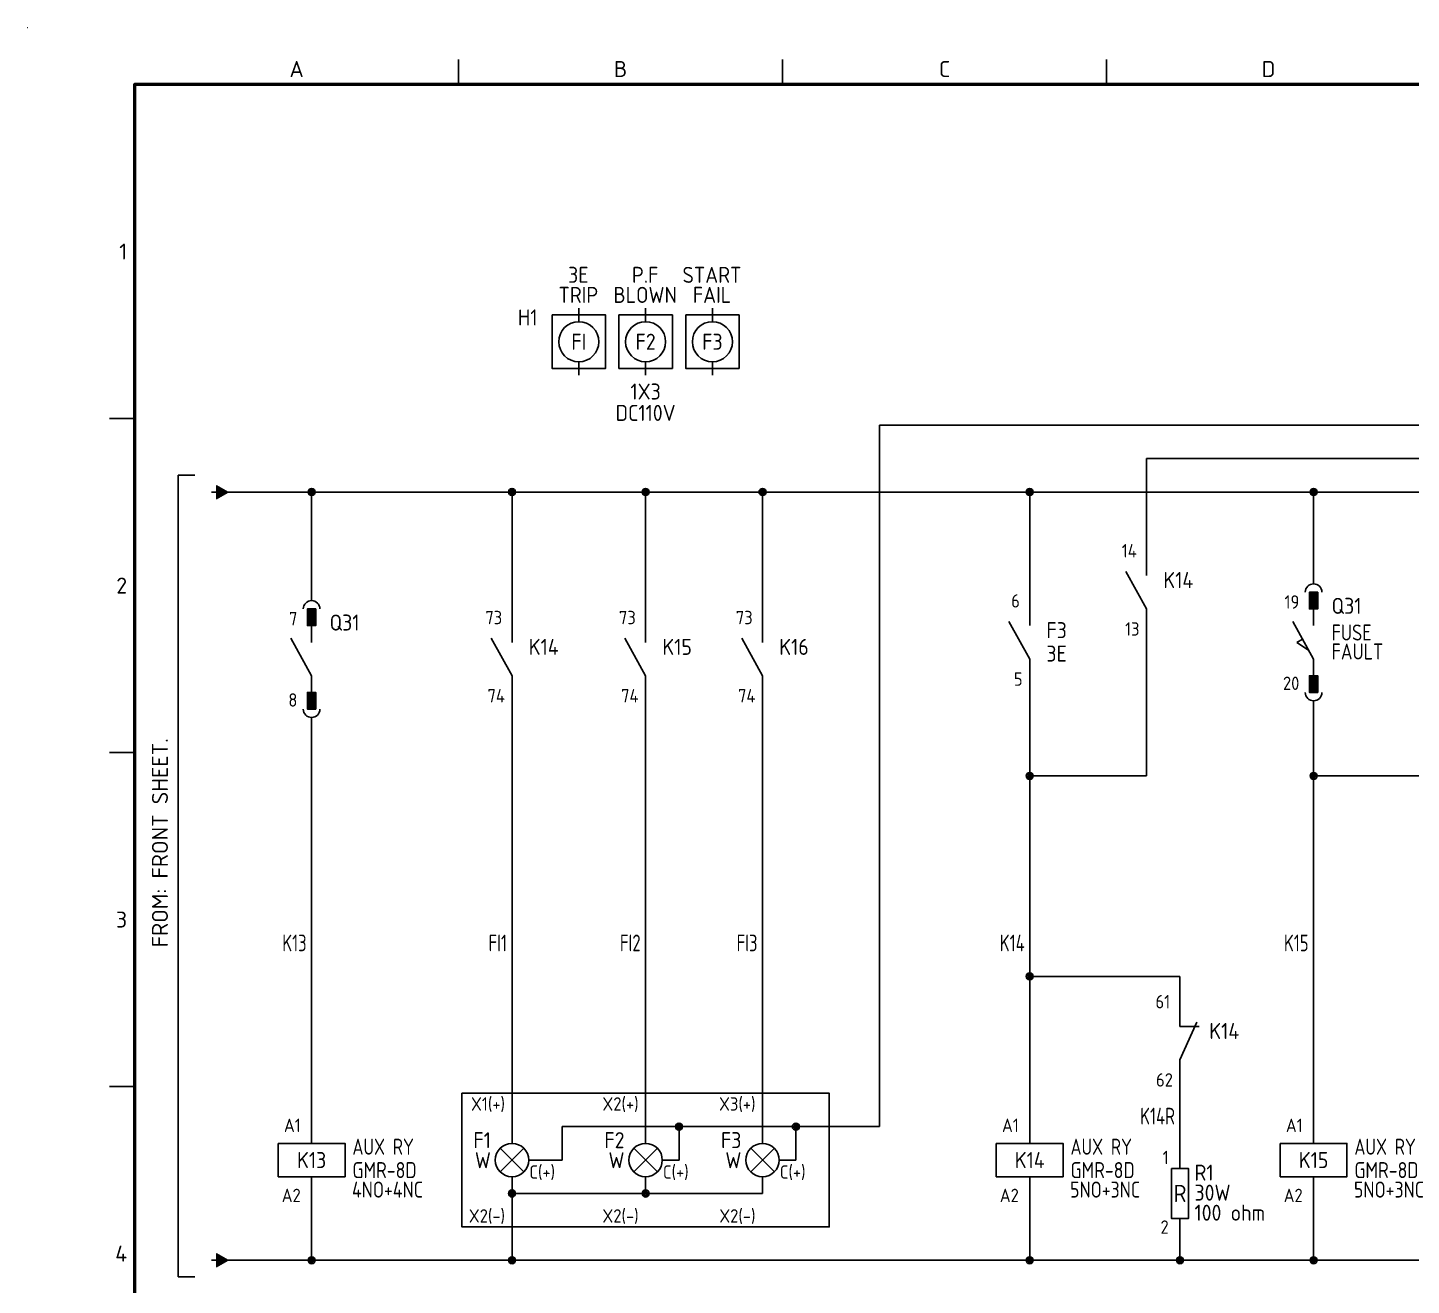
# Model space of a CAD drawing. Extents: x 0 to 556, y 1 to 306.
# Drawn here: x 0 to 207.1, y 103.8 to 292 of the extents above; entities that cross this region are included whole.
import ezdxf
from ezdxf.enums import TextEntityAlignment as Align

# ---------------------------------------------------------------- set-up
doc = ezdxf.new("R2010")
doc.units = 0
for name, color, linetype in [('MISC', 7, 'Continuous'), ('Sheet Line', 3, 'Continuous'), ('Sheet Text', 2, 'Continuous'), ('SYMS', 7, 'Continuous'), ('TAGS', 7, 'Continuous'), ('TERMS', 7, 'Continuous'), ('WIRE_YELLOW', 2, 'Continuous'), ('WIREFIXED', 7, 'Continuous')]:
    doc.layers.add(name, color=color, linetype=linetype)
doc.layers.add('Sheet Out Line', color=2, linetype='Continuous', lineweight=50)
doc.styles.add('WD', font='ISOCP2.shx')
doc.styles.add('WD_IEC', font='ISOCP2.shx', dxfattribs={"width": 1.1, "height": 2.4, "bigfont": 'whgtxt.shx'})

# ---------------------------------------------------------------- blocks, each defined once
blk = doc.blocks.new('HONF1N')
blk.add_hatch(color=256).paths.add_polyline_path([(0.768, 1), (0.768, -1), (2.5, 0)])
at = {"lineweight": 0, "flags": 128}
for points in [[(0.768, 1), (2.5, 0)], [(0.768, 1), (0.768, -1), (2.5, 0)]]:
    blk.add_lwpolyline(points, dxfattribs=at)
at = {"flags": 128}
blk.add_lwpolyline([(0.768, 0), (0, 0)], dxfattribs=at)
at = {"style": 'WD', "flags": 1}
for tag, p in [('X2TERM01', (0.768, 0)), ('X8TERM02', (2.5, 0))]:
    blk.add_attdef(tag, p, '', height=0.08, rotation=90, dxfattribs=at)
blk = doc.blocks.new('LSSA3')
blk.add_circle((0, 292), 0.01)
at = {"layer": 'Sheet Line'}
for p, q in [((64.5, 283.5), (64.5, 287.25)), ((113, 283.5), (113, 287.25)), ((161.5, 283.5), (161.5, 287.25)), ((16, 233.5), (12.25, 233.5)), ((16, 183.5), (12.25, 183.5)), ((16, 133.5), (12.25, 133.5))]:
    blk.add_line(p, q, dxfattribs=at)
at = {"layer": 'Sheet Out Line'}
blk.add_lwpolyline([(16, 6.5), (404, 6.5), (404, 283.5), (16, 283.5)], close=True, dxfattribs=at)
at = {"style": 'WD_IEC', "width": 1.1}
for tag, height, p in [('DESC4', 2.4, (57.5, 39.5)), ('CUSTOMERS31', 3.8, (219, 38)), ('TITLE1', 3.6, (333, 37.5)), ('CUSTOMERS21', 3.8, (219, 35.25)), ('DESC3', 2.4, (57.5, 33.5)), ('CUSTOMERS32', 3.8, (219, 32.5)), ('TITLE2', 3.6, (333, 32.5)), ('CUSTOMERS22', 3.8, (219, 29.75)), ('TITLE3', 3.6, (333, 27.5)), ('RN', 3.5, (398, 28.75)), ('DESC2', 2.4, (57.5, 27.5)), ('CUSTOMERS33', 3.8, (219, 27)), ('DESC1', 2.4, (57.5, 21.5)), ('FILE', 2.4, (314, 18.5)), ('WORKNO', 3.5, (365.5, 18.5)), ('DESC0', 2.4, (57.5, 15.5)), ('SHN', 2.4, (395, 12)), ('TSH', 2.4, (401, 9))]:
    blk.add_attdef(tag, text='', height=height, dxfattribs=at).set_placement(p, align=Align.MIDDLE_CENTER)
at = {"style": 'WD_IEC'}
for tag, p in [('DATE4', (96.5, 39.5)), ('DRWN4', (111.5, 39.5)), ('DSGN4', (126.5, 39.5)), ('CHKD4', (141.5, 39.5)), ('APPD4', (156.5, 39.5)), ('DATE3', (96.5, 33.5)), ('DRWN3', (111.5, 33.5)), ('DSGN3', (126.5, 33.5)), ('CHKD3', (141.5, 33.5)), ('APPD3', (156.5, 33.5)), ('DATE2', (96.5, 27.5)), ('DRWN2', (111.5, 27.5)), ('DSGN2', (126.5, 27.5)), ('CHKD2', (141.5, 27.5)), ('APPD2', (156.5, 27.5)), ('DATE1', (96.5, 21.5)), ('DRWN1', (111.5, 21.5)), ('DSGN1', (126.5, 21.5)), ('CHKD1', (141.5, 21.5)), ('APPD1', (156.5, 21.5)), ('DATE0', (96.5, 15.5)), ('DRWN0', (111.5, 15.5)), ('DSGN0', (126.5, 15.5)), ('CHKD0', (141.5, 15.5)), ('APPD0', (156.5, 15.5))]:
    blk.add_attdef(tag, text='', height=2.4, dxfattribs=at).set_placement(p, align=Align.MIDDLE_CENTER)
at = {"style": 'WD_IEC', "width": 1.1}
for tag, p in [('DWG1ST', (345, 10.5)), ('DWGNO', (373.49, 10.5))]:
    blk.add_attdef(tag, text='', height=3.5, dxfattribs=at).set_placement(p, align=Align.MIDDLE_LEFT)
at = {"style": 'WD_IEC', "width": 1.1, "flags": 9}
blk.add_attdef('WD_TB', (0, 0), '', height=2.4, dxfattribs=at)
at = {"layer": 'Sheet Text', "style": 'WD_IEC', "width": 1.1}
for s, p in [('A', (40.25, 284.62)), ('B', (88.75, 284.62)), ('C', (137.25, 284.62)), ('D', (185.75, 284.62))]:
    blk.add_text(s, height=2.4, dxfattribs=at).set_placement(p, align=Align.CENTER)
for s, p in [('1', (14.88, 258.5)), ('2', (14.88, 208.5)), ('3', (14.88, 158.5)), ('4', (14.88, 108.5))]:
    blk.add_text(s, height=2.4, dxfattribs=at).set_placement(p, align=Align.MIDDLE_RIGHT)
blk = doc.blocks.new('WDDOT')
for radius in [0.529, 0.33, 0.164]:
    blk.add_circle((0, 0), radius)
blk = doc.blocks.new('VB421_AUXCONTACT1')
for p, q in [((0, 7.5), (0, 2.5)), ((0, -2.5), (-3.12, 3.12)), ((0, -2.5), (0, -7.5))]:
    blk.add_line(p, q)
at = {"linetype": 'Continuous', "style": 'WD_IEC'}
for tag, p in [('TERM01', (-1.47, 5.21)), ('TERM02', (-1.06, -6.5))]:
    blk.add_attdef(tag, text='', height=2, dxfattribs=at).set_placement(p, align=Align.RIGHT)
at = {"style": 'WD_IEC', "flags": 1}
for tag, p, height in [('X2TERM01', (0, 7.5), 0.34), ('X4LINK', (-2.75, 0), 0.32), ('X1LINK', (0, 0), 0.34), ('X8TERM02', (0, -7.5), 0.34)]:
    blk.add_attdef(tag, p, '', height=height, dxfattribs=at)
at = {"style": 'WD_IEC'}
for tag, p in [('TAG2', (2.5, 0.62)), ('TEXT1', (2.5, -2.89)), ('TEXT2', (2.5, -6.09))]:
    blk.add_attdef(tag, p, '', height=2.4, dxfattribs=at)
for tag, p in [('INST', (-2.43, -9.12)), ('LOC', (-2.58, -10.73))]:
    blk.add_attdef(tag, text='', height=1, dxfattribs=at).set_placement(p, align=Align.RIGHT)
at = {"style": 'WD_IEC', "flags": 1}
for tag, p in [('XREF', (-2.58, -12.19)), ('CONTACT', (-2.6, -15.24)), ('FAMILY', (-2.53, -13.64))]:
    blk.add_attdef(tag, text='', height=1, dxfattribs=at).set_placement(p, align=Align.RIGHT)
blk = doc.blocks.new('WD_WNV')
at = {"linetype": 'Continuous', "style": 'WD_IEC', "width": 0.8}
blk.add_attdef('WIRENO', text='', height=2.5, rotation=90, dxfattribs=at).set_placement((-0.75, 0), align=Align.CENTER)
at = {"style": 'WD_IEC', "flags": 1}
for tag, p in [('W08USER', (-1, 0.375)), ('W04USER', (-1, 0.875)), ('W05USER', (-1, 0.75)), ('W09USER', (-1, 0.25)), ('W03USER', (-1, 1)), ('W06USER', (-1, 0.625)), ('W07USER', (-1, 0.5)), ('W02USER', (-1, 1.125)), ('W01USER', (-1, 1.25)), ('W10USER', (-1, 0.125))]:
    blk.add_attdef(tag, text='', height=0.08, dxfattribs=at).set_placement(p, align=Align.CENTER)
blk = doc.blocks.new('VLA2_FI2_DC')
for p, q in [((0, 10), (0, 2.5)), ((-1.77, -1.77), (1.77, 1.77)), ((1.77, -1.77), (-1.77, 1.77)), ((0, -2.5), (0, -10))]:
    blk.add_line(p, q)
blk.add_circle((0, 0), 2.5)
at = {"layer": 'SYMS'}
blk.add_line((2.5, 0), (7.5, 0), dxfattribs=at)
for tag, height, style, p in [('TERM01', 2, 'WD_IEC', (-1.05, 7.4)), ('TEXT1', 2.4, 'WD', (-3.16, 1.78)), ('COLOR', 2.4, 'WD', (-3.16, -1.22)), ('TERM02', 2, 'WD_IEC', (-1.05, -9.36))]:
    blk.add_attdef(tag, text='', height=height, dxfattribs=dict(style=style)).set_placement(p, align=Align.RIGHT)
at = {"flags": 1}
for tag, p, height, style in [('X2TERM01', (0, 10), 0.32, 'WD_IEC'), ('X1TERM03', (7.5, 0), 0.08, 'WD'), ('PINLIST_TYPE', (0.94, -6.46), 1, 'WD'), ('X8TERM02', (0, -10), 0.32, 'WD_IEC')]:
    blk.add_attdef(tag, p, '', height=height, dxfattribs=dict(at, style=style))
at = {"style": 'WD', "flags": 1}
for tag, height, p in [('TAG2', 2.4, (-3.16, 4.78)), ('INST', 1, (-2.84, -2.49)), ('LOC', 1, (-3, -3.86)), ('FAMILY', 1, (-2.91, -6.61)), ('XREF', 1, (-2.96, -5.21))]:
    blk.add_attdef(tag, text='', height=height, dxfattribs=at).set_placement(p, align=Align.RIGHT)
at = {"linetype": 'Continuous', "style": 'WD'}
blk.add_attdef('TERM03', (2.59, -2.79), '', height=2, dxfattribs=at)
blk = doc.blocks.new('VLA1_FI1')
for p, q in [((0, 3), (0, 5)), ((0, -3), (0, -5))]:
    blk.add_line(p, q)
blk.add_lwpolyline([(-4, 4), (4, 4), (4, -4), (-4, -4)], close=True)
blk.add_circle((0, 0), 3)
at = {"style": 'WD'}
for tag, p in [('TEXT1', (-0.07, 8.09)), ('TEXT2', (-0.07, 5.09))]:
    blk.add_attdef(tag, text='', height=2.4, dxfattribs=at).set_placement(p, align=Align.BOTTOM_CENTER)
blk.add_attdef('TAG1', text='', height=2.4, dxfattribs=at).set_placement((-6.18, 2.44), align=Align.RIGHT)
at = {"style": 'WD', "flags": 1}
for tag, p in [('INST', (-6.6, 0.77)), ('LOC', (-6.71, -0.61)), ('CAT', (-6.64, -1.92)), ('FAMILY', (-6.61, -3.1)), ('MFG', (-6.7, -4.35)), ('ASSYCODE', (-6.66, -5.59))]:
    blk.add_attdef(tag, text='', height=1, dxfattribs=at).set_placement(p, align=Align.RIGHT)
at = {"style": 'WD_IEC'}
blk.add_attdef('RATING12', text='', height=2.4, dxfattribs=at).set_placement((0, 0), align=Align.MIDDLE_CENTER)
at = {"style": 'WD'}
for tag, p in [('RATING1', (0, -6.26)), ('RATING2', (0, -9.46))]:
    blk.add_attdef(tag, text='', height=2.4, dxfattribs=at).set_placement(p, align=Align.TOP_CENTER)
blk = doc.blocks.new('VJ11_AUXRY_Q1')
for p, q in [((0, 2.5), (0, 7.5)), ((0, -2.5), (0, -7.5))]:
    blk.add_line(p, q)
blk.add_lwpolyline([(-5, 2.5), (-5, -2.5), (5, -2.5), (5, 2.5)], close=True)
at = {"style": 'WD_IEC', "flags": 1}
for tag, p, height in [('X2TERM01', (0, 7.5), 0.32), ('X4LINK', (-5, 0), 0.32), ('X1LINK', (5, 0), 0.32), ('INST', (2.17, -4.46), 1), ('LOC', (2.14, -5.76), 1), ('FAMILY', (2.27, -7.15), 1), ('X8TERM02', (0, -7.5), 0.32), ('MFG', (2.34, -8.68), 1), ('ASSYCODE', (2.25, -11.11), 1), ('CAT', (2.31, -9.98), 1), ('WDTAGALT', (2.25, -12.35), 1), ('PEER_PINLIST', (2.25, -13.65), 1)]:
    blk.add_attdef(tag, p, '', height=height, dxfattribs=at)
at = {"style": 'WD_IEC'}
for tag, p in [('TERM01', (-1.63, 4.2)), ('TERM02', (-1.63, -6.29))]:
    blk.add_attdef(tag, text='', height=2, dxfattribs=at).set_placement(p, align=Align.RIGHT)
for tag, p, width in [('RATING12', (6.11, 0.8), 0.85), ('RATING11', (6.11, -2.7), 0.9), ('RATING1', (6.04, -5.62), 0.9)]:
    blk.add_attdef(tag, p, '', height=2.4, dxfattribs=dict(at, width=width))
blk.add_attdef('TAG1', text='', height=2.4, dxfattribs=at).set_placement((0, 0), align=Align.MIDDLE_CENTER)
at = {"lineweight": 9, "style": 'WD_IEC'}
for tag, p in [('NO', (-5.5, -16.5)), ('NC', (-5.5, -20))]:
    blk.add_attdef(tag, text='', height=2.5, dxfattribs=at).set_placement(p, align=Align.TOP_RIGHT)
for tag, p in [('XREFNO', (-4, -16.5)), ('XREFNC', (-4, -20))]:
    blk.add_attdef(tag, text='', height=2.5, dxfattribs=at).set_placement(p, align=Align.TOP_LEFT)
blk = doc.blocks.new('VA121_AUXCONTACT')
for p, q in [((0, 11.25), (0, 8.75)), ((0, 6.25), (0, 2.5)), ((0, -2.5), (-3.12, 3.12)), ((0, -2.5), (0, -5)), ((0, -11.25), (0, -8.75))]:
    blk.add_line(p, q)
for points in [[(0.62, 7.5), (-0.62, 7.5), (-0.62, 5), (0.62, 5)], [(0.62, -7.5), (-0.62, -7.5), (-0.62, -5), (0.62, -5)]]:
    blk.add_lwpolyline(points, close=True)
for centre, start, end in [((0, 7.5), 0, 180), ((0, -7.5), 180, 0)]:
    blk.add_arc(centre, 1.25, start, end)
for points in [[(0.62, 5), (0.62, 7.5), (-0.62, 5), (-0.62, 7.5)], [(0.62, -5), (0.62, -7.5), (-0.62, -5), (-0.62, -7.5)]]:
    blk.add_solid(points)
at = {"flags": 1}
for tag, p, height, style in [('X2TERM01', (0, 11.25), 0.08, 'WD'), ('X4LINK', (-2.42, 0), 0.32, 'WD_IEC'), ('X1LINK', (0, 0), 0.32, 'WD_IEC'), ('X8TERM02', (0, -11.25), 0.08, 'WD')]:
    blk.add_attdef(tag, p, '', height=height, dxfattribs=dict(at, style=style))
at = {"style": 'WD_IEC'}
for tag, p in [('TERM01', (-2.13, 5.04)), ('TERM02', (-2.13, -7.13))]:
    blk.add_attdef(tag, text='', height=2, dxfattribs=at).set_placement(p, align=Align.RIGHT)
for tag, p in [('TAG2', (2.69, 5.46)), ('TEXT1', (2.69, 1.42)), ('TEXT2', (2.69, -1.5))]:
    blk.add_attdef(tag, text='', height=2.4, dxfattribs=at).set_placement(p, align=Align.MIDDLE_LEFT)
at = {"style": 'WD_IEC', "flags": 1}
blk.add_attdef('XREF', text='', height=1.8, dxfattribs=at).set_placement((2.69, -3.96), align=Align.MIDDLE_LEFT)
for tag, p in [('INST', (-2.37, -9.97)), ('LOC', (-2.4, -11.27)), ('FAMILY', (-2.27, -12.66)), ('CONTACT', (-2.27, -14))]:
    blk.add_attdef(tag, text='', height=1, dxfattribs=at).set_placement(p, align=Align.RIGHT)
blk = doc.blocks.new('VA221_PFCHECKER2')
for p, q in [((0, 11.25), (0, 8.75)), ((0, 6.25), (0, 2.5)), ((0, -2.5), (-3.12, 3.12)), ((-2.5, 0), (-1.65, 0.47)), ((-0.74, -1.18), (-2.5, 0)), ((0, -2.5), (0, -5)), ((0, -11.25), (0, -8.75))]:
    blk.add_line(p, q)
for points in [[(0.62, 7.5), (-0.62, 7.5), (-0.62, 5), (0.62, 5)], [(0.62, -7.5), (-0.62, -7.5), (-0.62, -5), (0.62, -5)]]:
    blk.add_lwpolyline(points, close=True)
for centre, start, end in [((0, 7.5), 0, 180), ((0, -7.5), 180, 0)]:
    blk.add_arc(centre, 1.25, start, end)
for points in [[(0.62, 5), (0.62, 7.5), (-0.62, 5), (-0.62, 7.5)], [(0.62, -5), (0.62, -7.5), (-0.62, -5), (-0.62, -7.5)]]:
    blk.add_solid(points)
at = {"flags": 1}
for tag, p, height, style in [('X2TERM01', (0, 11.25), 0.08, 'WD'), ('X1LINK', (0, 0), 0.32, 'WD_IEC'), ('X8TERM02', (0, -11.25), 0.08, 'WD')]:
    blk.add_attdef(tag, p, '', height=height, dxfattribs=dict(at, style=style))
at = {"style": 'WD_IEC'}
for tag, p in [('TERM01', (-2.13, 5.04)), ('TERM02', (-2.13, -7.13))]:
    blk.add_attdef(tag, text='', height=2, dxfattribs=at).set_placement(p, align=Align.RIGHT)
blk.add_attdef('TAG2', text='', height=2.4, dxfattribs=at).set_placement((2.69, 5.46), align=Align.MIDDLE_LEFT)
at = {"style": 'WD_IEC', "width": 0.9}
for tag, p in [('TEXT1', (2.69, 1.47)), ('TEXT2', (2.69, -1.37))]:
    blk.add_attdef(tag, text='', height=2.4, dxfattribs=at).set_placement(p, align=Align.MIDDLE_LEFT)
at = {"style": 'WD_IEC', "flags": 1}
blk.add_attdef('XREF', text='', height=1.8, dxfattribs=at).set_placement((2.69, -3.73), align=Align.MIDDLE_LEFT)
for tag, p in [('INST', (-2.37, -9.97)), ('LOC', (-2.4, -11.27)), ('FAMILY', (-2.27, -12.66)), ('PINLIST_TYPE', (-2.27, -13.9))]:
    blk.add_attdef(tag, text='', height=1, dxfattribs=at).set_placement(p, align=Align.RIGHT)
blk = doc.blocks.new('VLA2_FI1')
for p, q in [((0, 3), (0, 5)), ((0, -3), (0, -5))]:
    blk.add_line(p, q)
blk.add_lwpolyline([(-4, 4), (4, 4), (4, -4), (-4, -4)], close=True)
blk.add_circle((0, 0), 3)
at = {"style": 'WD'}
for tag, p in [('TEXT1', (-0.07, 8.09)), ('TEXT2', (-0.07, 5.09))]:
    blk.add_attdef(tag, text='', height=2.4, dxfattribs=at).set_placement(p, align=Align.BOTTOM_CENTER)
at = {"style": 'WD', "flags": 1}
for tag, height, p in [('TAG2', 2.4, (-6.18, 2.44)), ('INST', 1, (-6.6, 0.77)), ('LOC', 1, (-6.71, -0.61)), ('FAMILY', 1, (-6.61, -1.96))]:
    blk.add_attdef(tag, text='', height=height, dxfattribs=at).set_placement(p, align=Align.RIGHT)
at = {"style": 'WD_IEC'}
blk.add_attdef('FI', text='', height=2.4, dxfattribs=at).set_placement((0, 0), align=Align.MIDDLE_CENTER)
blk = doc.blocks.new('VLA2_FI3_DC')
for p, q in [((0, 10), (0, 2.5)), ((-1.77, -1.77), (1.77, 1.77)), ((1.77, -1.77), (-1.77, 1.77)), ((0, -2.5), (0, -5))]:
    blk.add_line(p, q)
blk.add_circle((0, 0), 2.5)
at = {"layer": 'SYMS'}
for p, q in [((5, 0), (5, 5)), ((2.5, 0), (5, 0))]:
    blk.add_line(p, q, dxfattribs=at)
for tag, height, style, p in [('TERM01', 2, 'WD_IEC', (-1.05, 7.4)), ('TEXT1', 2.4, 'WD', (-3.16, 1.78)), ('COLOR', 2.4, 'WD', (-3.16, -1.22)), ('TERM02', 2, 'WD_IEC', (-1.05, -9.36))]:
    blk.add_attdef(tag, text='', height=height, dxfattribs=dict(style=style)).set_placement(p, align=Align.RIGHT)
at = {"flags": 1}
for tag, p, height, style in [('X2TERM01', (0, 10), 0.32, 'WD_IEC'), ('PINLIST_TYPE', (0.94, -6.46), 1, 'WD')]:
    blk.add_attdef(tag, p, '', height=height, dxfattribs=dict(at, style=style))
at = {"style": 'WD', "flags": 1}
for tag, height, p in [('TAG2', 2.4, (-3.16, 4.78)), ('INST', 1, (-2.84, -2.49)), ('LOC', 1, (-3, -3.86)), ('FAMILY', 1, (-2.91, -6.61)), ('XREF', 1, (-2.96, -5.21))]:
    blk.add_attdef(tag, text='', height=height, dxfattribs=at).set_placement(p, align=Align.RIGHT)
at = {"linetype": 'Continuous', "style": 'WD'}
blk.add_attdef('TERM03', (2.59, -2.79), '', height=2, dxfattribs=at)
blk = doc.blocks.new('VB422_AUXCONTACT1')
for p, q in [((0, 7.5), (0, 2.5)), ((0, -2.5), (2.5, 3.12)), ((0, 2.5), (2.87, 2.5)), ((0, -2.5), (0, -7.5))]:
    blk.add_line(p, q)
at = {"linetype": 'Continuous', "style": 'WD_IEC'}
for tag, p in [('TERM01', (-1.47, 5.21)), ('TERM02', (-1.06, -6.5))]:
    blk.add_attdef(tag, text='', height=2, dxfattribs=at).set_placement(p, align=Align.RIGHT)
at = {"style": 'WD_IEC', "flags": 1}
for tag, p, height in [('X2TERM01', (0, 7.5), 0.34), ('X4LINK', (-0.55, 0), 0.32), ('X1LINK', (1.92, 0), 0.32), ('X8TERM02', (0, -7.5), 0.34)]:
    blk.add_attdef(tag, p, '', height=height, dxfattribs=at)
at = {"style": 'WD_IEC'}
for tag, p in [('TAG2', (4.38, 0.62)), ('TEXT1', (4.38, -2.89)), ('TEXT2', (4.38, -6.09))]:
    blk.add_attdef(tag, p, '', height=2.4, dxfattribs=at)
for tag, p in [('INST', (-2.43, -9.12)), ('LOC', (-2.58, -10.73))]:
    blk.add_attdef(tag, text='', height=1, dxfattribs=at).set_placement(p, align=Align.RIGHT)
at = {"style": 'WD_IEC', "flags": 1}
for tag, p in [('XREF', (-2.58, -12.19)), ('CONTACT', (-2.6, -15.24)), ('FAMILY', (-2.53, -13.64))]:
    blk.add_attdef(tag, text='', height=1, dxfattribs=at).set_placement(p, align=Align.RIGHT)
blk = doc.blocks.new('VF41_RES1')
for p, q in [((0, 3.75), (0, 6.25)), ((0, -3.75), (0, -6.25))]:
    blk.add_line(p, q)
blk.add_lwpolyline([(-1.25, 3.75), (-1.25, -3.75), (1.25, -3.75), (1.25, 3.75)], close=True)
at = {"style": 'WD_IEC'}
for tag, p in [('TERM01', (-1.69, 4.39)), ('TERM02', (-1.69, -6.03))]:
    blk.add_attdef(tag, text='', height=2, dxfattribs=at).set_placement(p, align=Align.RIGHT)
at = {"style": 'WD_IEC', "flags": 1}
for tag, p in [('X2TERM01', (0, 6.25)), ('X8TERM02', (0, -6.25))]:
    blk.add_attdef(tag, p, '', height=0.32, dxfattribs=at)
at = {"style": 'WD_IEC'}
for tag, p in [('TAG1', (2.17, 3.12)), ('RATING1', (2.17, 0.12)), ('RATING2', (2.17, -2.88))]:
    blk.add_attdef(tag, text='', height=2.4, dxfattribs=at).set_placement(p, align=Align.MIDDLE_LEFT)
blk.add_attdef('TEXT', text='', height=2.6, dxfattribs=at).set_placement((0, 0), align=Align.MIDDLE_CENTER)
at = {"style": 'WD_IEC', "flags": 1}
for tag, p in [('INST', (-1.3, -7.89)), ('LOC', (-1.33, -9.19)), ('FAMILY', (-1.21, -10.57)), ('MFG', (-1.13, -12.11)), ('CAT', (-1.16, -13.41)), ('ASSYCODE', (-1.04, -14.8))]:
    blk.add_attdef(tag, text='', height=1, dxfattribs=at).set_placement(p, align=Align.RIGHT)

msp = doc.modelspace()

# ---------------------------------------------------------------- linework, layer by layer
at = {"linetype": 'Continuous'}
for p, q in [((25, 225), (22.5, 225)), ((22.5, 225), (22.5, 105)), ((22.5, 105), (25, 105))]:
    msp.add_line(p, q, dxfattribs=at)
at = {"layer": 'SYMS', "linetype": 'Continuous'}
msp.add_line((110, 117.5), (72.5, 117.5), dxfattribs=at)
msp.add_lwpolyline([(65, 132.5), (120, 132.5), (120, 112.5), (65, 112.5)], close=True, dxfattribs=at)
at = {"layer": 'WIRE_YELLOW', "linetype": 'Continuous'}
for p, q in [((127.5, 127.5), (127.5, 232.5)), ((127.5, 232.5), (182.5, 232.5)), ((180, 232.5), (390, 232.5)), ((167.5, 215), (167.5, 227.5)), ((167.5, 227.5), (278.75, 227.5)), ((27.5, 222.5), (390, 222.5)), ((30, 222.5), (30, 222.5)), ((42.5, 222.5), (42.5, 208.75)), ((72.5, 222.5), (72.5, 205)), ((92.5, 205), (92.5, 222.5)), ((110, 222.5), (110, 205)), ((150, 222.5), (150, 207.5)), ((192.5, 222.5), (192.5, 211.25)), ((167.5, 200), (167.5, 180)), ((150, 192.5), (150, 130)), ((72.5, 190), (72.5, 132.5)), ((92.5, 132.5), (92.5, 190)), ((110, 190), (110, 132.5)), ((192.5, 188.75), (192.5, 130)), ((42.5, 186.25), (42.5, 130)), ((167.5, 180), (150, 180)), ((192.5, 180), (212.5, 180)), ((172.5, 150), (150, 150)), ((172.5, 147.5), (172.5, 150)), ((172.5, 132.5), (172.5, 123.75)), ((80, 122.5), (80, 127.5)), ((80, 127.5), (127.5, 127.5)), ((42.5, 115), (42.5, 107.5)), ((150, 115), (150, 107.5)), ((192.5, 115), (192.5, 107.5)), ((72.5, 112.5), (72.5, 107.5)), ((172.5, 111.25), (172.5, 107.5)), ((27.5, 107.5), (390, 107.5))]:
    msp.add_line(p, q, dxfattribs=at)

# ---------------------------------------------------------------- block references
at = {"linetype": 'Continuous'}
msp.add_blockref('LSSA3', (0, 0), dxfattribs=at)
at = {"layer": 'SYMS', "linetype": 'Continuous'}
ref = msp.add_blockref('VLA1_FI1', (82.5, 245), dxfattribs=at)
ref.add_attrib('TEXT1', '3E', dxfattribs={"layer": 'MISC', "height": 2.4, "style": 'WD'}).set_placement((82.43, 253.09), align=Align.BOTTOM_CENTER)
ref.add_attrib('TEXT2', 'TRIP', dxfattribs={"layer": 'MISC', "height": 2.4, "style": 'WD'}).set_placement((82.43, 250.09), align=Align.BOTTOM_CENTER)
ref.add_attrib('RATING2', 'DC110V', dxfattribs={"layer": 'MISC', "height": 2.4, "style": 'WD'}).set_placement((92.5, 235.54), align=Align.TOP_CENTER)
ref.add_attrib('RATING1', '1X3', dxfattribs={"layer": 'MISC', "height": 2.4, "style": 'WD'}).set_placement((92.5, 238.74), align=Align.TOP_CENTER)
ref.add_attrib('TAG1', 'H1', dxfattribs={"layer": 'TAGS', "height": 2.4, "style": 'WD'}).set_placement((76.32, 247.44), align=Align.RIGHT)
ref.add_attrib('RATING12', 'FI', dxfattribs={"layer": 'MISC', "height": 2.4, "style": 'WD_IEC'}).set_placement((82.5, 245), align=Align.MIDDLE_CENTER)
ref = msp.add_blockref('VLA2_FI1', (92.5, 245), dxfattribs=at)
ref.add_attrib('TEXT1', 'P.F', dxfattribs={"layer": 'MISC', "height": 2.4, "style": 'WD'}).set_placement((92.43, 253.09), align=Align.BOTTOM_CENTER)
ref.add_attrib('TEXT2', 'BLOWN', dxfattribs={"layer": 'MISC', "height": 2.4, "style": 'WD'}).set_placement((92.43, 250.09), align=Align.BOTTOM_CENTER)
ref.add_attrib('FI', 'F2', dxfattribs={"layer": 'MISC', "height": 2.4, "style": 'WD_IEC'}).set_placement((92.5, 245), align=Align.MIDDLE_CENTER)
ref = msp.add_blockref('VLA2_FI1', (102.5, 245), dxfattribs=at)
ref.add_attrib('TEXT1', 'START', dxfattribs={"layer": 'MISC', "height": 2.4, "style": 'WD'}).set_placement((102.43, 253.09), align=Align.BOTTOM_CENTER)
ref.add_attrib('TEXT2', 'FAIL', dxfattribs={"layer": 'MISC', "height": 2.4, "style": 'WD'}).set_placement((102.43, 250.09), align=Align.BOTTOM_CENTER)
ref.add_attrib('FI', 'F3', dxfattribs={"layer": 'MISC', "height": 2.4, "style": 'WD_IEC'}).set_placement((102.5, 245), align=Align.MIDDLE_CENTER)
for name, p in [('HONF1N', (27.5, 222.5)), ('WDDOT', (42.5, 222.5)), ('WDDOT', (72.5, 222.5)), ('WDDOT', (92.5, 222.5)), ('WDDOT', (110, 222.5)), ('WDDOT', (150, 222.5)), ('WDDOT', (192.5, 222.5)), ('WDDOT', (150, 180)), ('WDDOT', (192.5, 180)), ('WDDOT', (150, 150)), ('WDDOT', (97.5, 127.5)), ('WDDOT', (115, 127.5)), ('WDDOT', (72.5, 117.5)), ('WDDOT', (92.5, 117.5)), ('HONF1N', (27.5, 107.5)), ('WDDOT', (42.5, 107.5)), ('WDDOT', (72.5, 107.5)), ('WDDOT', (150, 107.5)), ('WDDOT', (172.5, 107.5)), ('WDDOT', (192.5, 107.5))]:
    msp.add_blockref(name, p, dxfattribs=at)
ref = msp.add_blockref('VB421_AUXCONTACT1', (167.5, 207.5), dxfattribs=at)
ref.add_attrib('TERM02', '13', dxfattribs={"layer": 'TERMS', "linetype": 'Continuous', "height": 2, "style": 'WD_IEC'}).set_placement((166.44, 201), align=Align.RIGHT)
ref.add_attrib('TERM01', '14', dxfattribs={"layer": 'TERMS', "linetype": 'Continuous', "height": 2, "style": 'WD_IEC'}).set_placement((166.03, 212.71), align=Align.RIGHT)
ref.add_attrib('TAG2', 'K14', (170, 208.12), dxfattribs={"layer": 'TAGS', "height": 2.4, "style": 'WD_IEC'})
ref = msp.add_blockref('VA221_PFCHECKER2', (192.5, 200), dxfattribs=at)
ref.add_attrib('TEXT2', 'FAULT', dxfattribs={"layer": 'MISC', "height": 2.4, "style": 'WD_IEC', "width": 0.9}).set_placement((195.19, 198.63), align=Align.MIDDLE_LEFT)
ref.add_attrib('TERM02', '20', dxfattribs={"layer": 'TERMS', "height": 2, "style": 'WD_IEC'}).set_placement((190.37, 192.87), align=Align.RIGHT)
ref.add_attrib('TERM01', '19', dxfattribs={"layer": 'TERMS', "height": 2, "style": 'WD_IEC'}).set_placement((190.37, 205.04), align=Align.RIGHT)
ref.add_attrib('TAG2', 'Q31', dxfattribs={"layer": 'TAGS', "height": 2.4, "style": 'WD_IEC'}).set_placement((195.19, 205.46), align=Align.MIDDLE_LEFT)
ref.add_attrib('TEXT1', 'FUSE', dxfattribs={"layer": 'MISC', "height": 2.4, "style": 'WD_IEC', "width": 0.9}).set_placement((195.19, 201.47), align=Align.MIDDLE_LEFT)
ref = msp.add_blockref('VA121_AUXCONTACT', (42.5, 197.5), dxfattribs=at)
ref.add_attrib('TERM02', '8', dxfattribs={"layer": 'TERMS', "height": 2, "style": 'WD_IEC'}).set_placement((40.37, 190.37), align=Align.RIGHT)
ref.add_attrib('TERM01', '7', dxfattribs={"layer": 'TERMS', "height": 2, "style": 'WD_IEC'}).set_placement((40.37, 202.54), align=Align.RIGHT)
ref.add_attrib('TAG2', 'Q31', dxfattribs={"layer": 'TAGS', "height": 2.4, "style": 'WD_IEC'}).set_placement((45.19, 202.96), align=Align.MIDDLE_LEFT)
ref = msp.add_blockref('VB421_AUXCONTACT1', (150, 200), dxfattribs=at)
ref.add_attrib('TEXT1', '3E', (152.5, 197.11), dxfattribs={"layer": 'MISC', "height": 2.4, "style": 'WD_IEC'})
ref.add_attrib('TERM02', '5', dxfattribs={"layer": 'TERMS', "linetype": 'Continuous', "height": 2, "style": 'WD_IEC'}).set_placement((148.94, 193.5), align=Align.RIGHT)
ref.add_attrib('TERM01', '6', dxfattribs={"layer": 'TERMS', "linetype": 'Continuous', "height": 2, "style": 'WD_IEC'}).set_placement((148.53, 205.21), align=Align.RIGHT)
ref.add_attrib('TAG2', 'F3', (152.5, 200.62), dxfattribs={"layer": 'TAGS', "height": 2.4, "style": 'WD_IEC'})
ref = msp.add_blockref('VB421_AUXCONTACT1', (72.5, 197.5), dxfattribs=at)
ref.add_attrib('TERM02', '74', dxfattribs={"layer": 'TERMS', "linetype": 'Continuous', "height": 2, "style": 'WD_IEC'}).set_placement((71.44, 191), align=Align.RIGHT)
ref.add_attrib('TERM01', '73', dxfattribs={"layer": 'TERMS', "linetype": 'Continuous', "height": 2, "style": 'WD_IEC'}).set_placement((71.03, 202.71), align=Align.RIGHT)
ref.add_attrib('TAG2', 'K14', (75, 198.12), dxfattribs={"layer": 'TAGS', "height": 2.4, "style": 'WD_IEC'})
ref = msp.add_blockref('VB421_AUXCONTACT1', (92.5, 197.5), dxfattribs=at)
ref.add_attrib('TERM02', '74', dxfattribs={"layer": 'TERMS', "linetype": 'Continuous', "height": 2, "style": 'WD_IEC'}).set_placement((91.44, 191), align=Align.RIGHT)
ref.add_attrib('TERM01', '73', dxfattribs={"layer": 'TERMS', "linetype": 'Continuous', "height": 2, "style": 'WD_IEC'}).set_placement((91.03, 202.71), align=Align.RIGHT)
ref.add_attrib('TAG2', 'K15', (95, 198.12), dxfattribs={"layer": 'TAGS', "height": 2.4, "style": 'WD_IEC'})
ref = msp.add_blockref('VB421_AUXCONTACT1', (110, 197.5), dxfattribs=at)
ref.add_attrib('TERM02', '74', dxfattribs={"layer": 'TERMS', "linetype": 'Continuous', "height": 2, "style": 'WD_IEC'}).set_placement((108.94, 191), align=Align.RIGHT)
ref.add_attrib('TERM01', '73', dxfattribs={"layer": 'TERMS', "linetype": 'Continuous', "height": 2, "style": 'WD_IEC'}).set_placement((108.53, 202.71), align=Align.RIGHT)
ref.add_attrib('TAG2', 'K16', (112.5, 198.12), dxfattribs={"layer": 'TAGS', "height": 2.4, "style": 'WD_IEC'})
ref = msp.add_blockref('WD_WNV', (72.5, 155), dxfattribs=at)
ref.add_attrib('WIRENOF', 'FI1', dxfattribs={"layer": 'WIREFIXED', "linetype": 'Continuous', "height": 2.5, "style": 'WD_IEC', "width": 0.8}).set_placement((71.75, 155), align=Align.MIDDLE_RIGHT)
ref = msp.add_blockref('VB422_AUXCONTACT1', (172.5, 140), dxfattribs=at)
ref.add_attrib('TERM02', '62', dxfattribs={"layer": 'TERMS', "linetype": 'Continuous', "height": 2, "style": 'WD_IEC'}).set_placement((171.44, 133.5), align=Align.RIGHT)
ref.add_attrib('TERM01', '61', dxfattribs={"layer": 'TERMS', "linetype": 'Continuous', "height": 2, "style": 'WD_IEC'}).set_placement((171.03, 145.21), align=Align.RIGHT)
ref.add_attrib('TAG2', 'K14', (176.88, 140.62), dxfattribs={"layer": 'TAGS', "height": 2.4, "style": 'WD_IEC'})
ref = msp.add_blockref('VLA2_FI2_DC', (72.5, 122.5), dxfattribs=at)
ref.add_attrib('COLOR', 'W', dxfattribs={"layer": 'MISC', "height": 2.4, "style": 'WD'}).set_placement((69.34, 121.28), align=Align.RIGHT)
ref.add_attrib('TEXT1', 'F1', dxfattribs={"layer": 'MISC', "height": 2.4, "style": 'WD'}).set_placement((69.34, 124.28), align=Align.RIGHT)
ref.add_attrib('TERM03', 'C(+)', (75.09, 119.71), dxfattribs={"layer": 'TERMS', "linetype": 'Continuous', "height": 2, "style": 'WD'})
ref.add_attrib('TERM02', 'X2(-)', dxfattribs={"layer": 'TERMS', "height": 2, "style": 'WD_IEC'}).set_placement((71.45, 113.14), align=Align.RIGHT)
ref.add_attrib('TERM01', 'X1(+)', dxfattribs={"layer": 'TERMS', "height": 2, "style": 'WD_IEC'}).set_placement((71.45, 129.9), align=Align.RIGHT)
ref = msp.add_blockref('VLA2_FI3_DC', (92.5, 122.5), dxfattribs=at)
ref.add_attrib('COLOR', 'W', dxfattribs={"layer": 'MISC', "height": 2.4, "style": 'WD'}).set_placement((89.34, 121.28), align=Align.RIGHT)
ref.add_attrib('TEXT1', 'F2', dxfattribs={"layer": 'MISC', "height": 2.4, "style": 'WD'}).set_placement((89.34, 124.28), align=Align.RIGHT)
ref.add_attrib('TERM03', 'C(+)', (95.09, 119.71), dxfattribs={"layer": 'TERMS', "linetype": 'Continuous', "height": 2, "style": 'WD'})
ref.add_attrib('TERM02', 'X2(-)', dxfattribs={"layer": 'TERMS', "height": 2, "style": 'WD_IEC'}).set_placement((91.45, 113.14), align=Align.RIGHT)
ref.add_attrib('TERM01', 'X2(+)', dxfattribs={"layer": 'TERMS', "height": 2, "style": 'WD_IEC'}).set_placement((91.45, 129.9), align=Align.RIGHT)
ref = msp.add_blockref('VLA2_FI3_DC', (110, 122.5), dxfattribs=at)
ref.add_attrib('COLOR', 'W', dxfattribs={"layer": 'MISC', "height": 2.4, "style": 'WD'}).set_placement((106.84, 121.28), align=Align.RIGHT)
ref.add_attrib('TEXT1', 'F3', dxfattribs={"layer": 'MISC', "height": 2.4, "style": 'WD'}).set_placement((106.84, 124.28), align=Align.RIGHT)
ref.add_attrib('TERM03', 'C(+)', (112.59, 119.71), dxfattribs={"layer": 'TERMS', "linetype": 'Continuous', "height": 2, "style": 'WD'})
ref.add_attrib('TERM02', 'X2(-)', dxfattribs={"layer": 'TERMS', "height": 2, "style": 'WD_IEC'}).set_placement((108.95, 113.14), align=Align.RIGHT)
ref.add_attrib('TERM01', 'X3(+)', dxfattribs={"layer": 'TERMS', "height": 2, "style": 'WD_IEC'}).set_placement((108.95, 129.9), align=Align.RIGHT)
ref = msp.add_blockref('VJ11_AUXRY_Q1', (42.5, 122.5), dxfattribs=at)
ref.add_attrib('RATING1', '4NO+4NC', (48.54, 116.88), dxfattribs={"layer": 'MISC', "height": 2.4, "style": 'WD_IEC', "width": 0.9})
ref.add_attrib('RATING11', 'GMR-8D', (48.61, 119.8), dxfattribs={"layer": 'MISC', "height": 2.4, "style": 'WD_IEC', "width": 0.9})
ref.add_attrib('RATING12', 'AUX RY', (48.61, 123.3), dxfattribs={"layer": 'MISC', "height": 2.4, "style": 'WD_IEC', "width": 0.85})
ref.add_attrib('TAG1', 'K13', dxfattribs={"layer": 'TAGS', "height": 2.4, "style": 'WD_IEC'}).set_placement((42.5, 122.5), align=Align.MIDDLE_CENTER)
ref.add_attrib('TERM02', 'A2', dxfattribs={"layer": 'TERMS', "height": 2, "style": 'WD_IEC'}).set_placement((40.87, 116.21), align=Align.RIGHT)
ref.add_attrib('TERM01', 'A1', dxfattribs={"layer": 'TERMS', "height": 2, "style": 'WD_IEC'}).set_placement((40.87, 126.7), align=Align.RIGHT)
ref = msp.add_blockref('VJ11_AUXRY_Q1', (150, 122.5), dxfattribs=at)
ref.add_attrib('RATING1', '5NO+3NC', (156.04, 116.88), dxfattribs={"layer": 'MISC', "height": 2.4, "style": 'WD_IEC', "width": 0.9})
ref.add_attrib('RATING11', 'GMR-8D', (156.11, 119.8), dxfattribs={"layer": 'MISC', "height": 2.4, "style": 'WD_IEC', "width": 0.9})
ref.add_attrib('RATING12', 'AUX RY', (156.11, 123.3), dxfattribs={"layer": 'MISC', "height": 2.4, "style": 'WD_IEC', "width": 0.85})
ref.add_attrib('TAG1', 'K14', dxfattribs={"layer": 'TAGS', "height": 2.4, "style": 'WD_IEC'}).set_placement((150, 122.5), align=Align.MIDDLE_CENTER)
ref.add_attrib('TERM02', 'A2', dxfattribs={"layer": 'TERMS', "height": 2, "style": 'WD_IEC'}).set_placement((148.37, 116.21), align=Align.RIGHT)
ref.add_attrib('TERM01', 'A1', dxfattribs={"layer": 'TERMS', "height": 2, "style": 'WD_IEC'}).set_placement((148.37, 126.7), align=Align.RIGHT)
ref = msp.add_blockref('VJ11_AUXRY_Q1', (192.5, 122.5), dxfattribs=at)
ref.add_attrib('RATING1', '5NO+3NC', (198.54, 116.88), dxfattribs={"layer": 'MISC', "height": 2.4, "style": 'WD_IEC', "width": 0.9})
ref.add_attrib('RATING11', 'GMR-8D', (198.61, 119.8), dxfattribs={"layer": 'MISC', "height": 2.4, "style": 'WD_IEC', "width": 0.9})
ref.add_attrib('RATING12', 'AUX RY', (198.61, 123.3), dxfattribs={"layer": 'MISC', "height": 2.4, "style": 'WD_IEC', "width": 0.85})
ref.add_attrib('TAG1', 'K15', dxfattribs={"layer": 'TAGS', "height": 2.4, "style": 'WD_IEC'}).set_placement((192.5, 122.5), align=Align.MIDDLE_CENTER)
ref.add_attrib('TERM02', 'A2', dxfattribs={"layer": 'TERMS', "height": 2, "style": 'WD_IEC'}).set_placement((190.87, 116.21), align=Align.RIGHT)
ref.add_attrib('TERM01', 'A1', dxfattribs={"layer": 'TERMS', "height": 2, "style": 'WD_IEC'}).set_placement((190.87, 126.7), align=Align.RIGHT)
ref = msp.add_blockref('VF41_RES1', (172.5, 117.5), dxfattribs=at)
ref.add_attrib('RATING2', '100 ohm', dxfattribs={"layer": 'MISC', "height": 2.4, "style": 'WD_IEC'}).set_placement((174.67, 114.62), align=Align.MIDDLE_LEFT)
ref.add_attrib('RATING1', '30W', dxfattribs={"layer": 'MISC', "height": 2.4, "style": 'WD_IEC'}).set_placement((174.67, 117.62), align=Align.MIDDLE_LEFT)
ref.add_attrib('TAG1', 'R1', dxfattribs={"layer": 'TAGS', "height": 2.4, "style": 'WD_IEC'}).set_placement((174.67, 120.62), align=Align.MIDDLE_LEFT)
ref.add_attrib('TERM02', '2', dxfattribs={"layer": 'TERMS', "height": 2, "style": 'WD_IEC'}).set_placement((170.81, 111.47), align=Align.RIGHT)
ref.add_attrib('TERM01', '1', dxfattribs={"layer": 'TERMS', "height": 2, "style": 'WD_IEC'}).set_placement((170.81, 121.89), align=Align.RIGHT)
ref.add_attrib('TEXT', 'R', dxfattribs={"layer": 'MISC', "height": 2.6, "style": 'WD_IEC'}).set_placement((172.5, 117.5), align=Align.MIDDLE_CENTER)
at = {"layer": 'WIREFIXED', "linetype": 'Continuous'}
ref = msp.add_blockref('WD_WNV', (42.5, 155), dxfattribs=at)
ref.add_attrib('WIRENOF', 'K13', dxfattribs={"linetype": 'Continuous', "height": 2.5, "style": 'WD_IEC', "width": 0.8}).set_placement((41.75, 155), align=Align.MIDDLE_RIGHT)
ref = msp.add_blockref('WD_WNV', (92.5, 155), dxfattribs=at)
ref.add_attrib('WIRENOF', 'FI2', dxfattribs={"linetype": 'Continuous', "height": 2.5, "style": 'WD_IEC', "width": 0.8}).set_placement((91.75, 155), align=Align.MIDDLE_RIGHT)
ref = msp.add_blockref('WD_WNV', (110, 155), dxfattribs=at)
ref.add_attrib('WIRENOF', 'FI3', dxfattribs={"linetype": 'Continuous', "height": 2.5, "style": 'WD_IEC', "width": 0.8}).set_placement((109.25, 155), align=Align.MIDDLE_RIGHT)
ref = msp.add_blockref('WD_WNV', (150, 155), dxfattribs=at)
ref.add_attrib('WIRENOF', 'K14', dxfattribs={"linetype": 'Continuous', "height": 2.5, "style": 'WD_IEC', "width": 0.8}).set_placement((149.25, 155), align=Align.MIDDLE_RIGHT)
ref = msp.add_blockref('WD_WNV', (192.5, 155), dxfattribs=at)
ref.add_attrib('WIRENOF', 'K15', dxfattribs={"linetype": 'Continuous', "height": 2.5, "style": 'WD_IEC', "width": 0.8}).set_placement((191.75, 155), align=Align.MIDDLE_RIGHT)
ref = msp.add_blockref('WD_WNV', (172.5, 129.08), dxfattribs=at)
ref.add_attrib('WIRENOF', 'K14R', dxfattribs={"linetype": 'Continuous', "height": 2.5, "style": 'WD_IEC', "width": 0.8}).set_placement((171.75, 129.08), align=Align.MIDDLE_RIGHT)

# ---------------------------------------------------------------- texts
at = {"linetype": 'Continuous', "insert": (20.99, 170), "char_height": 2.4, "width": 67.5, "attachment_point": 8, "rotation": 90, "style": 'WD_IEC'}
msp.add_mtext('FROM: FRONT SHEET.^I', dxfattribs=at)

doc.saveas('drawing.dxf')
